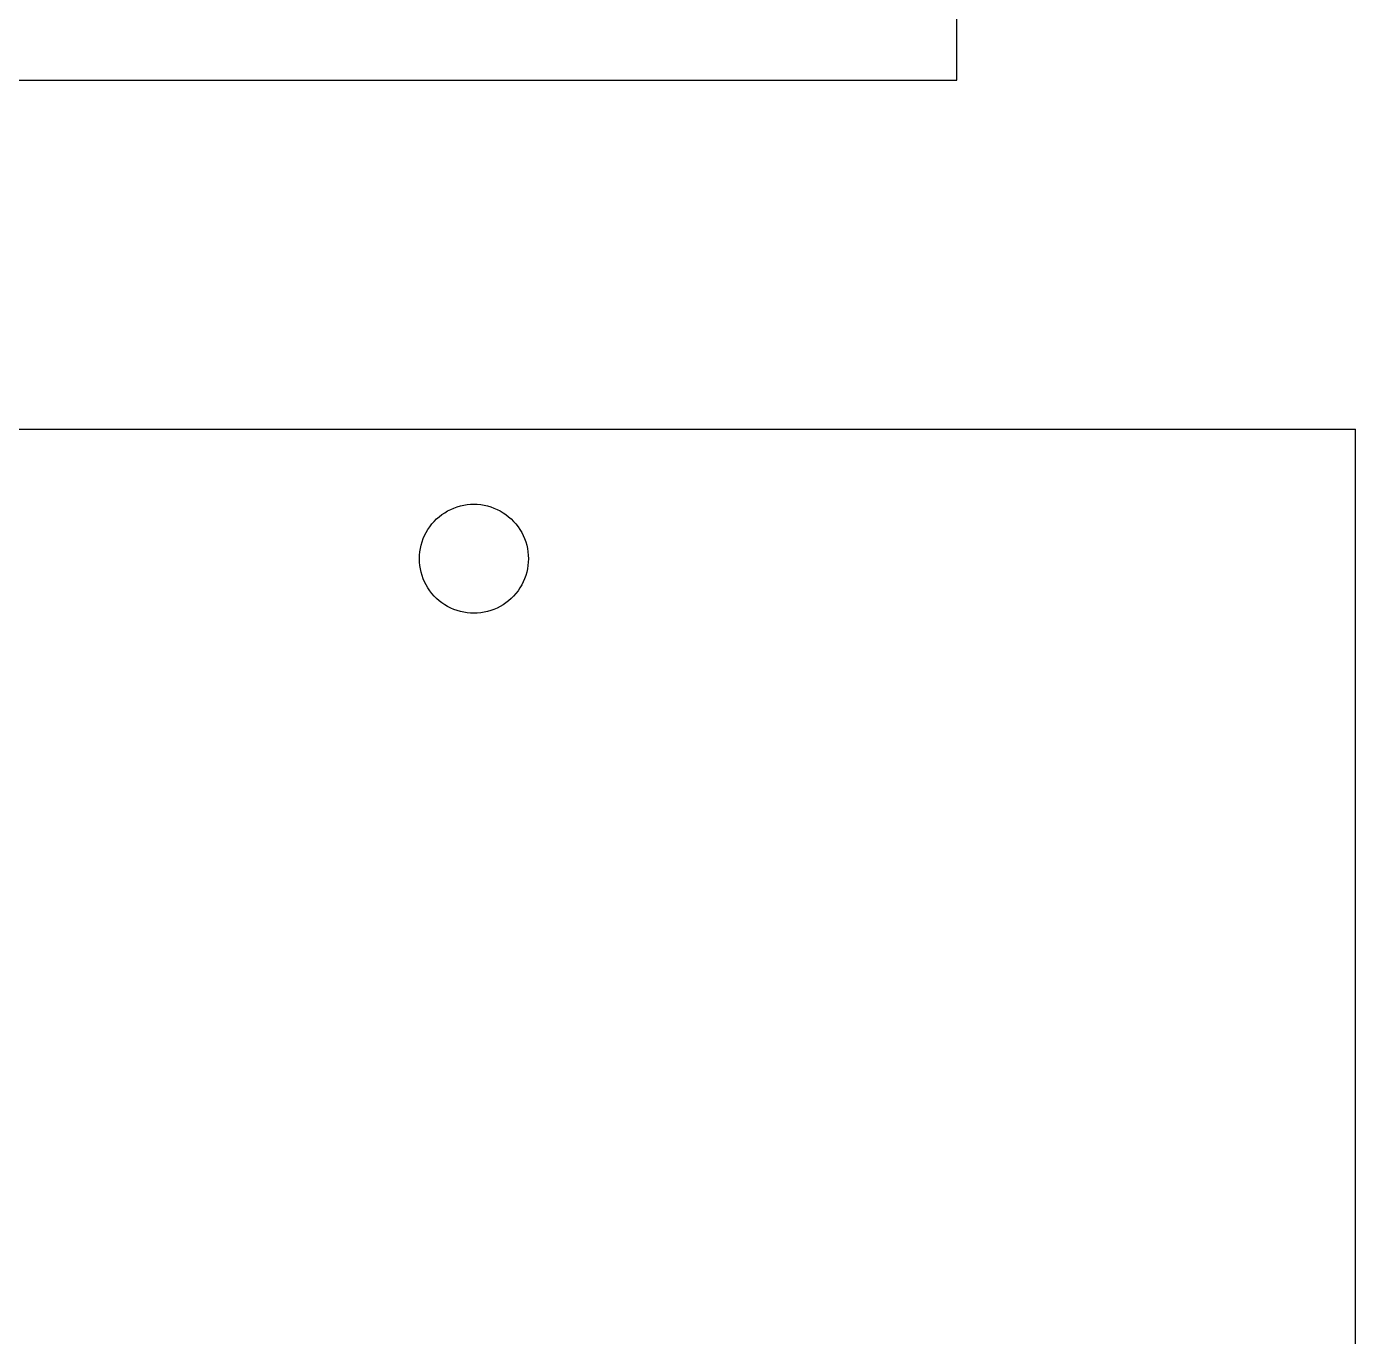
# Model space of a CAD drawing. Extents: x 2 to 1502, y 3 to 1555.
# Drawn here: x 1226 to 1502.4, y 641.8 to 914.3 of the extents above; entities that cross this region are included whole.
import ezdxf

# ---------------------------------------------------------------- set-up
doc = ezdxf.new("R2010")
doc.units = 0
doc.layers.get('0').update_dxf_attribs({"linetype": 'CONTINUOUS'})

msp = doc.modelspace()

# ---------------------------------------------------------------- linework, layer by layer
at = {"color": 7}
for points in [[(1419.47145, 903.096998), (1419.47145, 1555.065506)], [(710.810017, 903.096998), (1419.4713, 903.096998)], [(1048.88295, 830.52126), (1502.426625, 830.521223)], [(1502.4267, 598.080251), (1502.426625, 830.521223)], [(1312.360125, 812.76525), (1312.949175, 813.165518)], [(1312.949175, 813.165548), (1313.5623, 813.52818)], [(1313.5623, 813.528083), (1314.19695, 813.851453)], [(1314.19695, 813.851475), (1314.85065, 814.13439)], [(1314.85065, 814.13439), (1315.52055, 814.376025)], [(1315.5207, 814.375673), (1316.204625, 814.574468)], [(1316.2047, 814.574303), (1316.9001, 814.729613)], [(1316.9001, 814.72968), (1317.603525, 814.841303)], [(1317.6036, 814.841138), (1318.312575, 814.908638)], [(1318.312575, 814.908308), (1319.024625, 814.930808)], [(1319.024625, 814.930673), (1319.73645, 814.908173)], [(1319.73645, 814.90833), (1320.44565, 814.84083)], [(1320.44565, 814.841115), (1321.149225, 814.72962)], [(1321.149225, 814.72962), (1321.84455, 814.57437)], [(1321.84455, 814.57437), (1322.52855, 814.37562)], [(1322.52855, 814.37562), (1323.198675, 814.13436)], [(1323.198675, 814.13436), (1323.8523, 813.851453)], [(1323.8523, 813.851453), (1324.487025, 813.528105)], [(1324.487025, 813.528105), (1325.100075, 813.16554)], [(1325.100075, 813.16554), (1325.6892, 812.765288)], [(1309.451175, 809.667593), (1309.85145, 810.256635)], [(1309.85145, 810.256635), (1310.28795, 810.819585)], [(1310.28795, 810.819585), (1310.7591, 811.353953)], [(1310.7591, 811.353953), (1311.2628, 811.857645)], [(1311.2628, 811.857645), (1311.7971, 812.32848)], [(1311.7971, 812.32848), (1312.360125, 812.76525)], [(1325.6892, 812.765288), (1326.25215, 812.328495)], [(1326.25215, 812.328495), (1326.78645, 811.857653)], [(1326.78645, 811.857653), (1327.29015, 811.3539)], [(1327.29015, 811.3539), (1327.761, 810.819615)], [(1327.761, 810.819615), (1328.1978, 810.25671)], [(1328.1978, 810.25671), (1328.597775, 809.667458)], [(1308.24105, 807.096037), (1308.482325, 807.766147)], [(1308.482325, 807.766147), (1308.765225, 808.419727)], [(1308.765225, 808.419727), (1309.088625, 809.054475)], [(1309.088625, 809.054475), (1309.451175, 809.667593)], [(1328.598075, 809.667608), (1328.9607, 809.054498)], [(1328.960625, 809.05446), (1329.283875, 808.419592)], [(1329.2841, 808.419742), (1329.567, 807.766132)], [(1329.567, 807.766132), (1329.8082, 807.096007)], [(1307.708475, 804.304154), (1307.775225, 805.013144)], [(1307.775375, 805.013129), (1307.88675, 805.716689)], [(1307.88675, 805.716689), (1308.042375, 806.412022)], [(1308.042375, 806.412022), (1308.24105, 807.096037)], [(1329.8082, 807.096014), (1330.0068, 806.411962)], [(1330.006875, 806.411999), (1330.162275, 805.716697)], [(1330.162275, 805.716697), (1330.27365, 805.013092)], [(1330.27365, 805.013084), (1330.34115, 804.304102)], [(1307.708475, 802.880054), (1307.685975, 803.592089)], [(1307.68605, 803.592112), (1307.70855, 804.304139)], [(1307.775375, 802.171064), (1307.708625, 802.879994)], [(1307.88675, 801.467512), (1307.775375, 802.171057)], [(1330.27365, 802.171027), (1330.162275, 801.467467)], [(1330.34085, 802.880017), (1330.27335, 802.171102)], [(1330.3632, 803.592112), (1330.3407, 802.880039)], [(1330.34085, 804.304117), (1330.36335, 803.592052)], [(1308.042375, 800.772149), (1307.88675, 801.467512)], [(1308.24105, 800.088202), (1308.042375, 800.772149)], [(1308.482325, 799.418009), (1308.24105, 800.088209)], [(1308.765225, 798.764399), (1308.482325, 799.418009)], [(1329.567, 799.418047), (1329.2841, 798.764414)], [(1329.8082, 800.088179), (1329.567, 799.418047)], [(1330.006875, 800.772194), (1329.8082, 800.088179)], [(1330.162275, 801.467467), (1330.006875, 800.772194)], [(1309.088625, 798.129757), (1308.76545, 798.764549)], [(1309.451175, 797.516579), (1309.08855, 798.129682)], [(1309.85145, 796.927252), (1309.451325, 797.516692)], [(1310.287875, 796.364579), (1309.85145, 796.927252)], [(1310.7591, 795.830249), (1310.287875, 796.364579)], [(1327.761, 796.364549), (1327.29015, 795.830264)], [(1328.1978, 796.927267), (1327.761, 796.364549)], [(1328.598075, 797.516527), (1328.1978, 796.927267)], [(1328.960625, 798.129794), (1328.598075, 797.516527)], [(1329.2841, 798.764414), (1328.960625, 798.129794)], [(1311.2628, 795.326564), (1310.7591, 795.830249)], [(1311.797175, 794.855407), (1311.2628, 795.326564)], [(1312.360125, 794.418952), (1311.797175, 794.855407)], [(1312.949175, 794.018654), (1312.360125, 794.418952)], [(1313.5623, 793.656127), (1312.949175, 794.018654)], [(1314.19695, 793.332667), (1313.5623, 793.656127)], [(1324.487025, 793.656097), (1323.852225, 793.332712)], [(1325.100075, 794.018647), (1324.4871, 793.656052)], [(1325.6892, 794.418929), (1325.10015, 794.018624)], [(1326.25215, 794.855414), (1325.6892, 794.418929)], [(1326.786375, 795.326534), (1326.25215, 794.855414)], [(1327.29015, 795.830264), (1326.786375, 795.326534)], [(1314.85065, 793.049774), (1314.19695, 793.332667)], [(1315.5207, 792.808499), (1314.85065, 793.049774)], [(1316.2047, 792.609802), (1315.5207, 792.808499)], [(1316.9001, 792.454214), (1316.2047, 792.609802)], [(1317.6036, 792.342757), (1316.9001, 792.454214)], [(1318.312575, 792.275947), (1317.6036, 792.342697)], [(1319.024625, 792.253544), (1318.312575, 792.276044)], [(1319.73645, 792.275947), (1319.024625, 792.253447)], [(1320.44565, 792.342734), (1319.73645, 792.275984)], [(1321.149225, 792.454252), (1320.445725, 792.342607)], [(1321.84455, 792.609809), (1321.14915, 792.454537)], [(1322.52855, 792.808544), (1321.84455, 792.609712)], [(1323.198675, 793.049812), (1322.528475, 792.808889)], [(1323.852225, 793.332704), (1323.198675, 793.049812)]]:
    msp.add_lwpolyline(points, dxfattribs=at)

doc.saveas('drawing.dxf')
